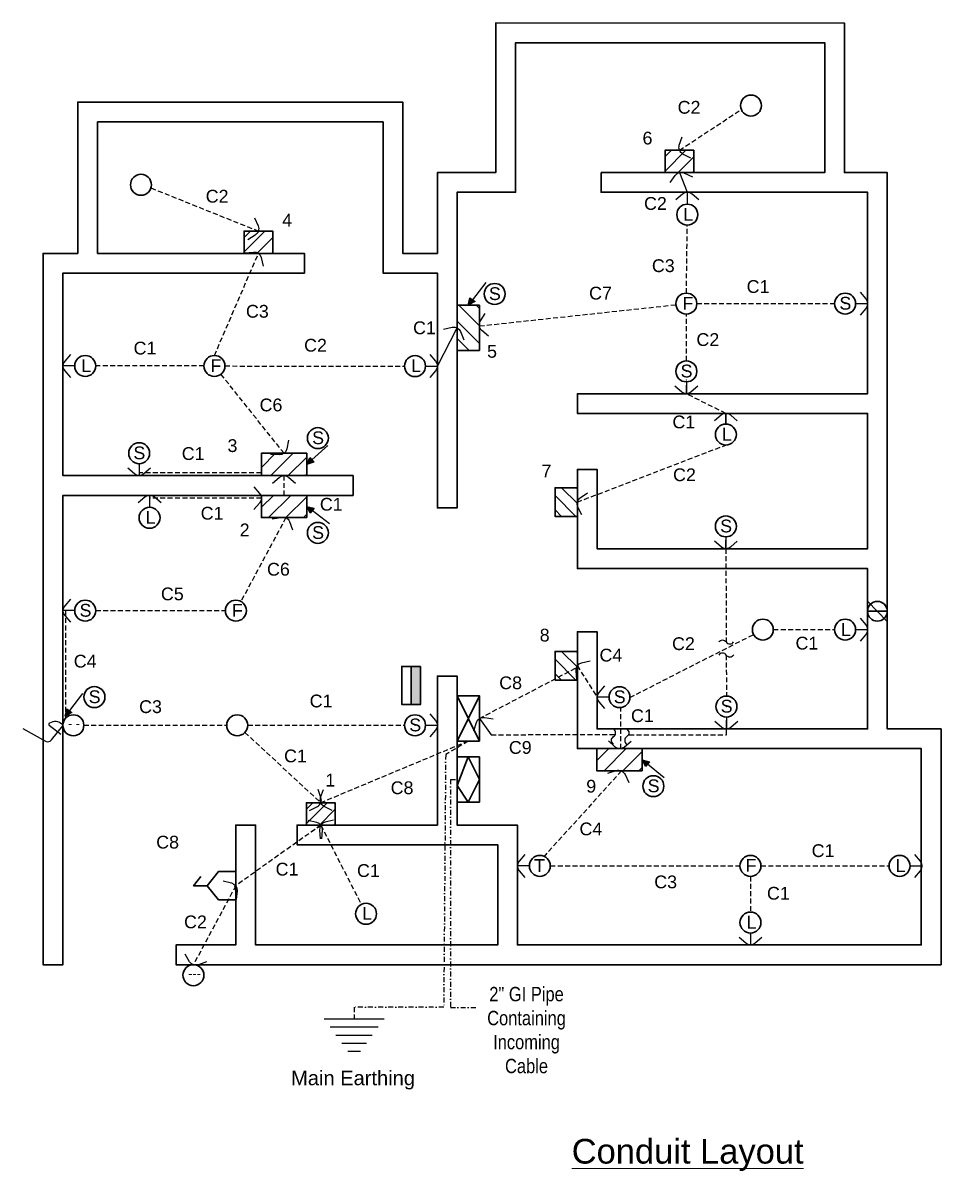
# Model space of a CAD drawing. Header units: inches. Extents: x 188 to 1655, y 580 to 1087.
# Drawn here: x 800.1 to 1172.3, y 580.1 to 1045.3 of the extents above; entities that cross this region are included whole.
import ezdxf

# ---------------------------------------------------------------- set-up
doc = ezdxf.new("R2010")
doc.units = ezdxf.units.IN
doc.header["$LTSCALE"] = 8
doc.header["$MEASUREMENT"] = 0
doc.linetypes.add('DASHDOT2', pattern=[0.5, 0.25, -0.125, 0, -0.125])
doc.linetypes.add('HIDDEN', pattern=[0.375, 0.25, -0.125])
for name, color, linetype, lineweight in [('Appliance', 84, 'Continuous', 30), ('Conduit', 1, 'HIDDEN', 25), ('Connections', 20, 'Continuous', 25), ('SB', 5, 'Continuous', 30), ('Sockets', 6, 'Continuous', 30), ('Text', 7, 'Continuous', 13), ('Wall', 140, 'Continuous', 30)]:
    doc.layers.add(name, color=color, linetype=linetype, lineweight=lineweight)
doc.styles.get("Standard").update_dxf_attribs({"font": 'arial.ttf'})

msp = doc.modelspace()

# ---------------------------------------------------------------- hatches: boundary and pattern name
at = {"layer": 'Appliance'}
h = msp.add_hatch(color=256, dxfattribs=at)
h.dxf.hatch_style = 1
h.paths.add_polyline_path([(961.27, 784.58), (957.48, 784.58), (957.48, 769.18), (961.27, 769.18)])
at = {"layer": 'Connections'}
h = msp.add_hatch(color=256, dxfattribs=at)
h.dxf.hatch_style = 1
h.paths.add_polyline_path([(983.36, 932.38), (981.32, 933.95), (980.64, 930.96)])
h = msp.add_hatch(color=256, dxfattribs=at)
h.dxf.hatch_style = 1
h.paths.add_polyline_path([(918.09, 867.29), (916.36, 869.21), (915.16, 866.4)])
h = msp.add_hatch(color=256, dxfattribs=at)
h.dxf.hatch_style = 1
h.paths.add_polyline_path([(916.59, 846.65), (918.15, 848.71), (915.16, 849.36)])
h = msp.add_hatch(color=256, dxfattribs=at)
h.dxf.hatch_style = 1
h.paths.add_polyline_path([(819.97, 765.84), (817.92, 767.42), (817.25, 764.43)])
h = msp.add_hatch(color=256, dxfattribs=at)
h.dxf.hatch_style = 1
h.paths.add_polyline_path([(1052.47, 743.95), (1054.11, 745.94), (1051.14, 746.71)])

# ---------------------------------------------------------------- linework, layer by layer
for p, q in [((904.73, 951.94), (886.36, 951.94)), ((968.12, 938.68), (968.12, 932.68))]:
    msp.add_line(p, q)
at = {"layer": 'Appliance'}
for p, q in [((1142.46, 810.96), (1150.46, 802.82)), ((1142.46, 806.89), (1150.46, 806.89)), ((957.48, 769.18), (957.48, 784.58)), ((976.12, 754.27), (976.12, 772.65)), ((985.16, 772.65), (976.12, 772.65)), ((976.12, 772.65), (985.16, 754.27)), ((976.12, 729.58), (976.12, 747.96)), ((976.12, 747.96), (985.16, 747.96)), ((985.16, 747.96), (985.16, 729.58)), ((985.16, 729.58), (976.12, 729.58))]:
    msp.add_line(p, q, dxfattribs=at)
for points in [[(961.27, 784.58), (953.69, 784.58), (953.69, 769.18), (961.27, 769.18)], [(976.12, 754.27), (985.16, 772.65), (985.16, 754.27)], [(985.16, 747.96), (985.16, 729.58), (976.12, 729.58), (976.12, 747.96)], [(976.12, 736.23), (980.64, 729.58), (985.16, 738.77), (980.64, 747.96)]]:
    msp.add_lwpolyline(points, close=True, dxfattribs=at)
for points in [[(886.39, 689.84), (886.39, 701.46), (879.43, 701.46), (874.82, 695.65), (869.28, 695.65), (872.18, 699.42)], [(874.82, 695.65), (879.43, 689.94), (886.39, 689.94)]]:
    msp.add_lwpolyline(points, dxfattribs=at)
for centre, radius in [((1095.23, 1011.84), 4.25), ((1095.23, 1011.84), 4.25), ((847.97, 979.73), 4.25), ((847.97, 979.73), 4.25), ((1069.42, 967.64), 4.25), ((1069.42, 967.64), 4.25), ((1069.03, 931.58), 4.25), ((825.38, 906.3), 4.25), ((877.74, 906.3), 4.25), ((959.05, 906.26), 4.25), ((959.05, 906.26), 4.25), ((1085.04, 878.52), 4.25), ((1085.04, 878.52), 4.25), ((851.45, 844.8), 4.25), ((851.45, 844.8), 4.25), ((886.45, 807.15), 4.25), ((1146.46, 806.89), 4), ((1100.03, 799.46), 4.25), ((1100.03, 799.46), 4.25), ((886.99, 760.69), 4.25), ((1095.02, 703.72), 4.25), ((1155.46, 703.72), 4.25), ((1155.46, 703.72), 4.25), ((939.2, 684.31), 4.25), ((1095.02, 680.75), 4.25)]:
    msp.add_circle(centre, radius, dxfattribs=at)
at = {"layer": 'Conduit'}
for p, q in [((1066.24, 993.75), (1091.28, 1010.25)), ((852.02, 978.45), (895.55, 960.98)), ((1069.03, 935.84), (1069.42, 963.38)), ((877.74, 910.56), (895.55, 951.94)), ((985.16, 922.54), (1064.8, 931.12)), ((1073.28, 931.58), (1129.13, 931.58)), ((1069.03, 908.38), (1069.03, 927.33)), ((873.49, 906.3), (829.64, 906.3)), ((905.97, 870.92), (880.39, 902.98)), ((882, 906.3), (954.79, 906.26)), ((1024.85, 851.16), (1085.04, 874.26)), ((896.78, 863), (847.23, 863)), ((905.97, 853.88), (905.97, 861.88)), ((896.78, 852.72), (851.45, 852.72)), ((906.73, 844.84), (888.46, 810.9)), ((1085.04, 832.23), (1085.19, 794.47)), ((817.4, 807.15), (817.4, 763.54)), ((829.64, 807.15), (882.19, 807.15)), ((1046.18, 771.99), (1096.25, 797.5)), ((1104.29, 799.46), (1129.13, 799.46)), ((1085.21, 789.12), (1085.27, 772.56)), ((985.16, 763.46), (1024.85, 784.24)), ((1024.85, 784.82), (1032.85, 772.09)), ((1042.46, 751.23), (1042.46, 767.84)), ((824.82, 760.69), (882.74, 760.69)), ((891.25, 760.69), (954.79, 760.69)), ((1085.26, 756.88), (1085.26, 759.23)), ((890.11, 757.8), (920.86, 729.29)), ((989.94, 756.88), (1040.22, 756.94)), ((1045.84, 756.88), (1085.26, 756.88)), ((976.12, 750.45), (976.12, 750.45)), ((920.86, 720.26), (937.26, 688.1)), ((1013.9, 703.72), (1090.77, 703.72)), ((1099.28, 703.72), (1151.21, 703.72)), ((1095.02, 699.46), (1095.02, 685)), ((934.36, 646.43), (934.36, 641.72))]:
    msp.add_line(p, q, dxfattribs=at)
at = {"layer": 'Conduit', "linetype": 'HIDDEN'}
for p, q in [((1085.04, 887.05), (1069.03, 895.05)), ((980.58, 754.24), (920.86, 729.29)), ((980.64, 754.27), (971.47, 748.81)), ((976.12, 750.45), (976.12, 750.45)), ((973.48, 738.77), (976.12, 738.77))]:
    msp.add_line(p, q, dxfattribs=at)
at = {"layer": 'Conduit', "linetype": 'Continuous'}
for p, q in [((985.16, 763.46), (989.94, 756.88)), ((963.3, 760.69), (968.12, 760.69))]:
    msp.add_line(p, q, dxfattribs=at)
at = {"layer": 'Conduit', "linetype": 'DASHDOT2'}
for p, q in [((973.48, 738.77), (973.46, 646.37)), ((973.46, 646.37), (984.29, 646.37))]:
    msp.add_line(p, q, dxfattribs=at)
at = {"layer": 'Conduit', "linetype": 'Continuous'}
for points in [[(1070.79, 990.58), (1067.65, 992.21, -0.371167), (1066.18, 995.84), (1067.32, 999.18)], [(1062.49, 980.64), (1064.52, 983.53, -0.371167), (1068.32, 984.49), (1071.48, 982.91)], [(1074.06, 973.68), (1071.38, 975.99, 0.371167), (1067.46, 975.99), (1064.78, 973.68)], [(894.05, 966.31), (895.44, 963.06, -0.371167), (894.26, 959.33), (891.25, 957.47)], [(890.01, 952.16), (893.53, 952.48, -0.371167), (896.72, 950.21), (897.56, 946.78)], [(1139.43, 936.22), (1141.74, 933.54, -0.371167), (1141.74, 929.63), (1139.43, 926.95)], [(988.8, 918.36), (986.15, 920.7, -0.371167), (985.61, 924.58), (987.53, 927.55)], [(970.61, 921.21), (974.05, 922.03, -0.371167), (977.53, 920.23), (978.85, 916.95)], [(819.34, 910.94), (817.04, 908.26, 0.371167), (817.04, 904.35), (819.34, 901.67)], [(965.09, 910.9), (967.4, 908.22, -0.371167), (967.4, 904.31), (965.09, 901.63)], [(1073.67, 898.08), (1070.99, 895.77, -0.371167), (1067.07, 895.77), (1064.39, 898.08)], [(1089.68, 884.01), (1087, 886.32, 0.371167), (1083.09, 886.32), (1080.41, 884.01)], [(907.7, 876.18), (907.05, 872.7, -0.371167), (903.99, 870.26), (900.45, 870.4)], [(851.87, 864.91), (849.19, 862.6, -0.371167), (845.28, 862.6), (842.6, 864.91)], [(901.33, 858.84), (904.01, 861.15, -0.371167), (907.93, 861.15), (910.61, 858.84)], [(893.75, 857.36), (896.05, 854.68, -0.371167), (896.05, 850.77), (893.75, 848.09)], [(856.09, 850.84), (853.41, 853.15, 0.371167), (849.49, 853.15), (846.81, 850.84)], [(1026.67, 845.93), (1025.08, 849.09, -0.371167), (1026.04, 852.88), (1028.93, 854.92)], [(901.21, 844.37), (904.66, 844.84, -0.452123), (908.11, 843.27), (909.38, 839.97)], [(1089.68, 835.27), (1087, 832.96, -0.371167), (1083.09, 832.96), (1080.41, 835.27)], [(819.34, 811.79), (817.04, 809.11, 0.371167), (817.04, 805.2), (819.34, 802.52)], [(1139.43, 804.09), (1141.74, 801.41, -0.371167), (1141.74, 797.5), (1139.43, 794.82)], [(1082.18, 794.46, -0.555195), (1085.19, 794.47, 0.555195), (1088.2, 794.49)], [(1024.62, 779.28), (1024.3, 782.8, -0.371167), (1026.59, 785.98), (1030.02, 786.82)], [(1088.22, 789.13, -0.555195), (1085.21, 789.12, 0.555195), (1082.2, 789.11)], [(1035.89, 776.73), (1033.58, 774.05, 0.371167), (1033.58, 770.14), (1035.89, 767.46)], [(965.09, 765.33), (967.4, 762.65, -0.371167), (967.4, 758.73), (965.09, 756.05)], [(982.87, 758.41), (983.9, 761.8, -0.371167), (987.2, 763.9), (990.7, 763.38)], [(1039.51, 753.09, -0.555195), (1039.51, 756.09, 0.555195), (1039.51, 759.1)], [(1044.87, 759.1, -0.555195), (1044.87, 756.09, 0.555195), (1044.87, 753.09)], [(1089.9, 762.26), (1087.22, 759.95, -0.371167), (1083.31, 759.95), (1080.63, 762.26)], [(1046.68, 754.12), (1043.93, 751.89, -0.371167), (1040.02, 752.01), (1037.41, 754.4)], [(1037.24, 741.34), (1040.63, 742.34, -0.371167), (1044.2, 740.72), (1045.69, 737.52)], [(916.32, 726.13), (919.46, 727.75, 0.371167), (920.92, 731.38), (919.78, 734.73)], [(925.41, 726.13), (922.27, 727.75, -0.371167), (920.8, 731.38), (921.94, 734.73)], [(915.7, 722.27), (919.13, 721.43, -0.371167), (921.41, 718.24), (921.09, 714.72)], [(926.02, 722.27), (922.59, 721.43, 0.371167), (920.32, 718.24), (920.64, 714.72)], [(1003.6, 708.35), (1001.29, 705.68, 0.371167), (1001.29, 701.76), (1003.6, 699.08)], [(1161.5, 708.35), (1163.81, 705.68, -0.371167), (1163.81, 701.76), (1161.5, 699.08)], [(881.22, 697.66), (884.66, 696.82, -0.371167), (886.93, 693.63), (886.61, 690.11)], [(1099.66, 674.71), (1096.98, 672.4, -0.371167), (1093.07, 672.4), (1090.39, 674.71)], [(874.58, 664.84), (871.28, 663.57, -0.300989), (867.6, 664.88), (865.84, 667.95)]]:
    msp.add_lwpolyline(points, format="xyb", dxfattribs=at)
for points in [[(1066.24, 984.71), (1069.42, 976.71), (1069.42, 972.44), (1069.42, 971.89)], [(1137.64, 931.58), (1141.92, 931.58), (1142.46, 931.58)], [(963.3, 906.26), (967.58, 906.26), (968.12, 906.26), (976.12, 921.78)], [(821.13, 906.3), (816.85, 906.3), (816.31, 906.3)], [(1069.03, 899.87), (1069.03, 895.59), (1069.03, 895.05), (1069.03, 898.56)], [(847.23, 866.7), (847.23, 862.42), (847.23, 861.88)], [(851.45, 853.88), (851.45, 849.6), (851.45, 849.06)], [(1085.04, 837.05), (1085.04, 832.78), (1085.04, 832.23), (1085.04, 835.75)], [(821.13, 807.15), (816.85, 807.15), (816.31, 807.15)], [(1137.64, 799.46), (1141.92, 799.46), (1142.46, 799.46)], [(1037.68, 772.09), (1033.4, 772.09), (1032.85, 772.09)], [(1085.28, 764.05), (1085.27, 759.77), (1085.27, 759.23), (1085.27, 762.74)], [(1005.39, 703.72), (1001.11, 703.72), (1000.57, 703.72)], [(1159.71, 703.72), (1163.99, 703.72), (1164.54, 703.72)], [(1095.02, 676.5), (1095.02, 672.22), (1095.02, 671.68)], [(922.23, 641.72), (934.36, 641.72), (946.5, 641.72)], [(924.61, 638.44), (934.36, 638.44), (944.12, 638.44)], [(926.99, 635.16), (934.36, 635.16), (941.74, 635.16)], [(929.37, 631.87), (934.36, 631.87), (939.36, 631.87)], [(931.75, 628.59), (934.36, 628.59), (936.98, 628.59)]]:
    msp.add_lwpolyline(points, dxfattribs=at)
msp.add_lwpolyline([(1085.04, 887.05), (1085.04, 887.05), (1085.04, 882.77)], close=True, dxfattribs=at)
at = {"layer": 'Conduit', "linetype": 'DASHDOT2'}
msp.add_lwpolyline([(971.47, 748.81), (970.68, 646.43), (934.36, 646.43)], dxfattribs=at)
at = {"layer": 'Conduit'}
for points in [[(1042.72, 742.19), (1042.72, 742.19), (1011.4, 707.59)], [(916.94, 717.46), (920.42, 719.94), (920.86, 720.26), (886.39, 695.65)], [(885.94, 695.33), (886.39, 695.65), (869.22, 663.68)]]:
    msp.add_lwpolyline(points, dxfattribs=at)
at = {"layer": 'Conduit', "linetype": 'Continuous'}
for centre in [(1069.03, 898.05), (1085.04, 835.23), (1085.26, 762.23)]:
    msp.add_arc(centre, 3, 229.2734, 310.7266, dxfattribs=at)
at = {"layer": 'Connections'}
for p, q in [((987.7, 940.13), (982.34, 933.16)), ((923.77, 874.12), (917.23, 868.25)), ((924.38, 842.38), (917.37, 847.68)), ((824.31, 773.59), (818.95, 766.63)), ((1060.08, 739.37), (1053.29, 744.95))]:
    msp.add_line(p, q, dxfattribs=at)
for points in [[(983.36, 932.38), (980.64, 930.96), (981.32, 933.95)], [(918.09, 867.29), (915.16, 866.4), (916.36, 869.21)], [(916.59, 846.65), (915.16, 849.36), (918.15, 848.71)], [(819.97, 765.84), (817.25, 764.43), (817.92, 767.42)], [(1052.47, 743.95), (1051.14, 746.71), (1054.11, 745.94)]]:
    msp.add_lwpolyline(points, close=True, dxfattribs=at)
for points in [[(800.13, 759.39), (809.21, 754.29, 0.367819), (811.75, 754.79), (816.26, 760.45)], [(816.2, 760.33, 0.425222), (816.11, 761.05, 0.32717), (810.85, 761.56, 0.568126), (810.75, 760.69), (815.47, 757.11)]]:
    msp.add_lwpolyline(points, format="xyb", dxfattribs=at)
at = {"layer": 'SB', "linetype": 'Continuous'}
for p, q in [((1060.43, 991.15), (1063.04, 993.75)), ((1060.43, 985.31), (1068.87, 993.75)), ((1065.67, 984.71), (1072.05, 991.1)), ((1071.5, 984.71), (1072.05, 985.26)), ((889.74, 958.37), (892.34, 960.98)), ((889.74, 952.54), (898.18, 960.98)), ((894.97, 951.94), (901.35, 958.32)), ((900.81, 951.94), (901.35, 952.49)), ((976.74, 930.96), (985.16, 922.54)), ((985.16, 929.61), (983.81, 930.96)), ((985.16, 915.47), (976.12, 924.51)), ((980.97, 912.59), (976.12, 917.43)), ((896.78, 865.17), (902.52, 870.92)), ((900.56, 861.88), (909.59, 870.92)), ((907.63, 861.88), (915.16, 869.41)), ((914.7, 861.88), (915.16, 862.34)), ((1024.85, 850.59), (1018.47, 856.97)), ((1024.85, 856.42), (1024.31, 856.97)), ((896.78, 849.03), (901.63, 853.88)), ((899.66, 844.84), (908.7, 853.88)), ((915.16, 853.27), (906.73, 844.84)), ((1024.26, 845.35), (1015.82, 853.79)), ((1018.42, 845.35), (1015.82, 847.96)), ((913.8, 844.84), (915.16, 846.19)), ((1024.26, 779.01), (1015.82, 787.45)), ((1024.85, 784.24), (1018.47, 790.63)), ((1024.85, 790.08), (1024.31, 790.63)), ((1018.42, 779.01), (1015.82, 781.61)), ((1032.76, 746.38), (1037.61, 751.23)), ((1035.65, 742.19), (1044.68, 751.23)), ((1035.65, 742.19), (1044.68, 751.23)), ((1043.28, 742.19), (1051.14, 750.05)), ((1049.79, 742.19), (1051.14, 743.54)), ((915.05, 726.69), (917.66, 729.29)), ((915.05, 720.86), (923.49, 729.29)), ((920.29, 720.26), (926.67, 726.64)), ((926.12, 720.26), (926.67, 720.81))]:
    msp.add_line(p, q, dxfattribs=at)
at = {"layer": 'SB'}
msp.add_line((1064.4, 984.71), (1057.05, 984.71), dxfattribs=at)
for points in [[(1072.05, 984.71), (1060.43, 984.71), (1060.43, 993.75), (1072.05, 993.75)], [(901.35, 951.94), (889.74, 951.94), (889.74, 960.98), (901.35, 960.98)], [(985.16, 930.96), (985.16, 912.59), (976.12, 912.59), (976.12, 930.96)], [(915.16, 870.92), (896.78, 870.92), (896.78, 861.88), (915.16, 861.88)], [(1024.85, 856.97), (1024.85, 845.35), (1015.82, 845.35), (1015.82, 856.97)], [(915.16, 844.84), (896.78, 844.84), (896.78, 853.88), (915.16, 853.88)], [(1024.85, 790.63), (1024.85, 779.01), (1015.82, 779.01), (1015.82, 790.63)], [(1051.14, 742.19), (1032.76, 742.19), (1032.76, 751.23), (1051.14, 751.23)], [(926.67, 720.26), (915.05, 720.26), (915.05, 729.29), (926.67, 729.29)]]:
    msp.add_lwpolyline(points, close=True, dxfattribs=at)
at = {"layer": 'Sockets'}
for centre in [(991.33, 935.48), (1133.39, 931.58), (1069.03, 904.12), (919.67, 877.08), (847.23, 870.95), (919.67, 838.68), (1085.04, 841.31), (825.38, 807.15), (1133.39, 799.46), (829.09, 772.13), (1041.93, 772.09), (1085.27, 768.3), (820.56, 760.69), (959.05, 760.69), (1055.65, 736.03), (1009.64, 703.72), (869.22, 659.42)]:
    msp.add_circle(centre, 4.25, dxfattribs=at)
at = {"layer": 'Text'}
for p in [(991.33, 935.48), (1133.39, 931.58), (1069.03, 904.12), (1069.03, 900.61), (1069.03, 898), (1069.03, 898), (919.67, 877.08), (847.23, 866.13), (919.67, 838.68), (1085.04, 836.49), (1085.04, 836.49), (1085.04, 835.18), (1085.04, 835.18), (825.38, 807.15), (829.09, 772.13), (1041.93, 772.09), (1085.27, 768.3), (1085.27, 764.05), (1085.27, 764.05), (959.05, 760.69), (1085.26, 762.18), (1085.26, 762.18), (1055.65, 736.03), (1009.64, 703.72), (1095.02, 675.93), (1095.02, 675.93)]:
    msp.add_point(p, dxfattribs=at)
at = {"layer": 'Wall'}
for points in [[(1034.46, 984.71), (1034.46, 976.71), (1142.46, 976.71), (1142.46, 895.05), (1024.85, 895.05), (1024.85, 887.05), (1142.46, 887.05), (1142.46, 832.23), (1032.85, 832.23), (1032.85, 864.4), (1024.85, 864.4), (1024.85, 824.23), (1142.46, 824.23), (1142.46, 759.23), (1032.85, 759.23), (1032.85, 798.59), (1024.85, 798.59), (1024.85, 751.23), (1164.26, 751.23), (1164.26, 671.68), (1000.57, 671.68), (1000.57, 720.26), (976.12, 720.26), (976.12, 780.63), (968.12, 780.63), (968.12, 720.26), (911.25, 720.26), (911.25, 712.26), (992.57, 712.26), (992.57, 671.68), (894.39, 671.68), (894.39, 714.26), (894.39, 720.26), (886.39, 720.26), (886.39, 671.68), (862.18, 671.68), (862.18, 663.68), (1172.26, 663.68), (1172.26, 759.23), (1150.46, 759.23), (1150.46, 984.71), (1133.11, 984.71), (1133.11, 1045.26), (991.78, 1045.31)], [(991.78, 1037.31), (991.78, 1045.31), (991.78, 984.71), (968.12, 984.71), (968.12, 951.94), (954.08, 951.94), (968.12, 951.94)], [(1034.46, 984.71), (1125.11, 984.71), (1125.11, 1037.26), (999.78, 1037.31), (999.78, 984.71), (999.78, 976.71), (976.12, 976.71), (976.12, 945.32), (976.12, 939.32), (976.12, 854.76), (976.12, 848.76), (968.12, 848.76), (968.12, 854.76), (968.12, 943.94), (946.08, 943.94), (946.08, 951.94), (946.08, 1005.23), (830.36, 1005.23), (830.36, 951.94), (830.36, 1005.23)], [(954.08, 951.94), (954.08, 1013.23), (822.36, 1013.23), (822.36, 951.94), (808.31, 951.94), (808.31, 663.68), (816.31, 663.68), (816.31, 673.68), (816.31, 853.88), (933.92, 853.88), (933.92, 861.88), (816.31, 861.88), (816.31, 943.94), (914.24, 943.94), (914.24, 951.94), (830.36, 951.94)]]:
    msp.add_lwpolyline(points, dxfattribs=at)

# ---------------------------------------------------------------- texts
at = {"layer": 'Sockets'}
for s, p in [('- -', (818.46, 759.57)), ('---', (867.12, 658.3))]:
    msp.add_text(s, height=3.653, dxfattribs=at).set_placement(p)
at = {"layer": 'Text'}
for s, height, p in [('C2', 5.179, (1065.5, 1008.54)), ('6', 5.18, (1051.26, 996.08)), ('C2', 5.179, (874.21, 972.51)), ('C2', 5.179, (1051.88, 969.58)), ('4', 5.18, (905.19, 962.8)), ('L', 5.18, (1067.81, 965.19)), ('C3', 5.179, (1055.06, 944.36)), ('C1', 5.179, (1093.46, 935.91)), ('S', 5.18, (989, 933.03)), ('C7', 5.179, (1029.6, 933.23)), ('C3', 5.179, (890.51, 925.88)), ('F', 5.18, (1067.42, 929.13)), ('S', 5.18, (1131.06, 929.13)), ('C1', 5.179, (958.26, 919.19)), ('C2', 5.179, (914.09, 912.12)), ('C2', 5.179, (1073.11, 914.41)), ('C1', 5.179, (844.97, 910.96)), ('5', 5.18, (988.24, 909.66)), ('L', 5.18, (823.78, 903.85)), ('F', 5.18, (876.14, 903.85)), ('L', 5.18, (957.44, 903.81)), ('S', 5.18, (1066.7, 901.67)), ('C6', 5.179, (896.04, 887.92)), ('C1', 5.179, (1063.39, 881.04)), ('S', 5.18, (917.34, 874.63)), ('L', 5.18, (1083.44, 876.07)), ('3', 5.18, (883.03, 871.44)), ('S', 5.18, (844.91, 868.5)), ('C1', 5.179, (864.49, 868.23)), ('7', 5.18, (1010.34, 861.17)), ('C2', 5.179, (1063.64, 859.63)), ('C1', 5.179, (920.48, 847.68)), ('L', 5.18, (849.85, 842.35)), ('C1', 5.179, (872.17, 844.04)), ('2', 5.18, (887.98, 837.27)), ('S', 5.18, (1082.72, 838.86)), ('S', 5.18, (917.34, 836.22)), ('C6', 5.179, (899.06, 821.34)), ('C5', 5.179, (856.05, 811.35)), ('S', 5.18, (823.06, 804.7)), ('F', 5.18, (884.84, 804.7)), ('L', 5.18, (1131.7, 796.91)), ('8', 5.18, (1009.59, 794.65)), ('C2', 5.179, (1063.22, 791.18)), ('C1', 5.179, (1113.28, 791.4)), ('C4', 5.179, (1033.83, 786.54)), ('C4', 5.179, (820.72, 784.09)), ('C8', 5.179, (993.17, 775.32)), ('S', 5.18, (826.76, 769.68)), ('C1', 5.179, (916.34, 767.96)), ('S', 5.18, (1039.6, 769.64)), ('C3', 5.179, (847.22, 765.66)), ('S', 5.18, (1082.95, 765.85)), ('S', 5.18, (956.72, 758.24)), ('C1', 5.179, (1046.59, 761.99)), ('C9', 5.179, (997.08, 749.13)), ('C1', 5.179, (905.97, 745.69)), ('1', 5.18, (922.7, 735.88)), ('C8', 5.179, (949.17, 732.79)), ('9', 5.18, (1028.46, 733.41)), ('S', 5.18, (1053.33, 733.57)), ('C4', 5.179, (1025.71, 716.11)), ('C8', 5.179, (854.14, 710.75)), ('C1', 5.179, (1119.81, 707.31)), ('C1', 5.179, (902.54, 699.81)), ('C1', 5.179, (935.53, 699.23)), ('T', 5.18, (1007.31, 701.27)), ('F', 5.18, (1093.05, 701.32)), ('L', 5.18, (1153.86, 701.27)), ('C3', 5.179, (1056.01, 694.64)), ('C1', 5.179, (1101.7, 690.04)), ('L', 5.18, (937.59, 681.86)), ('C2', 5.179, (865.43, 678.44)), ('L', 5.18, (1093.42, 678.3)), ('%%UConduit Layout', 10.0025, (1022.56, 583.08))]:
    msp.add_text(s, height=height, dxfattribs=at).set_placement(p)
at = {"layer": 'Text', "char_height": 6.0796, "attachment_point": 1}
for s, insert in [('\\pxqc;{\\fArial Narrow|b0|i0|c0|p34;\\H0.95833x;2" \\H1x;GI Pipe\\PContaining\\PIncoming\\PCable}', (959.37, 654.68)), ('{\\H0.95833x;Main Earthing }', (908.82, 620.67))]:
    msp.add_mtext_dynamic_manual_height_columns(s, width=89.7499, gutter_width=30.4, heights=[35.99], dxfattribs=dict(at, insert=insert))

doc.saveas('drawing.dxf')
